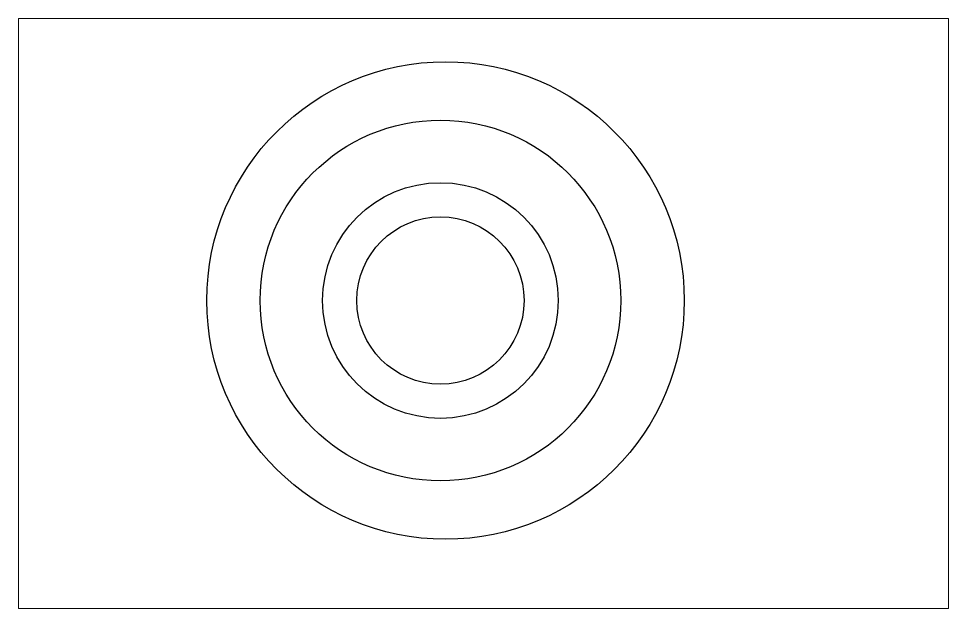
# Paper-space layout 'Sheet2' of a CAD drawing. Header units: inches. Extents: x 0 to 10.6, y -0.5 to 6.3.
# The model-space entities are those that its viewports show. They can reach past a viewport. Long polylines and large blocks are cut down to what shows.
import ezdxf

# ---------------------------------------------------------------- set-up
doc = ezdxf.new("R2010")
doc.units = ezdxf.units.IN
doc.header["$MEASUREMENT"] = 0

msp = doc.modelspace()

# ---------------------------------------------------------------- linework, layer by layer
for centre, radius in [((3.7855, 3.5368), 1.469), ((3.7543, 3.5368), 1.1097), ((3.7543, 3.5368), 0.725), ((3.7543, 3.5368), 0.5147)]:
    msp.add_circle(centre, radius)

psp = doc.layouts.new('Sheet2')

# ---------------------------------------------------------------- viewports
at = {"layer": '0'}
psp.add_viewport(center=(5.291, 2.922), size=(10.652, 6.7553), view_center_point=(4.0194, 3.4568), view_height=3.628684, dxfattribs=at)

doc.saveas('drawing.dxf')
